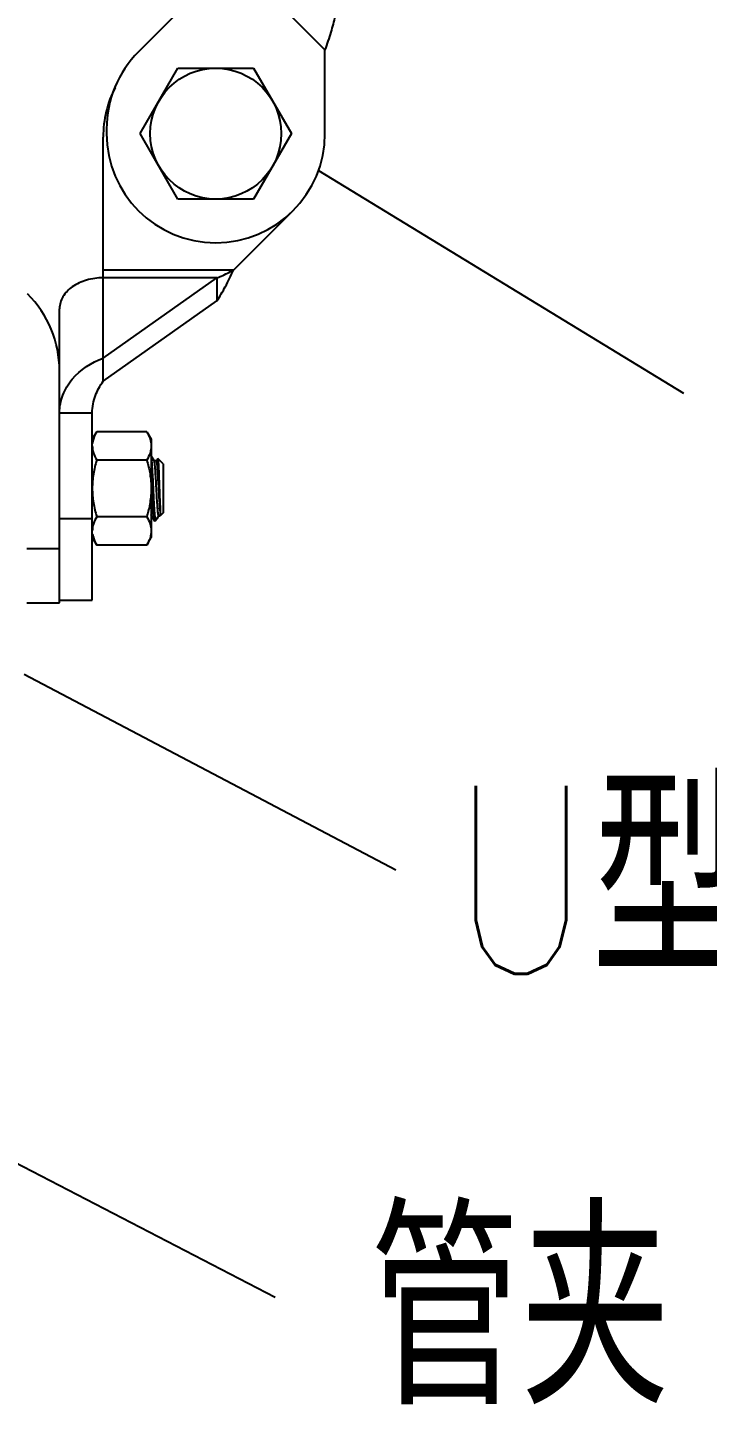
# Model space of a CAD drawing. Extents: x 1382187 to 1725648, y 860327 to 1571294.
# Drawn here: x 1532696 to 1534143, y 1209249 to 1212180 of the extents above; entities that cross this region are included whole.
import ezdxf

# ---------------------------------------------------------------- set-up
doc = ezdxf.new("R2010")
doc.units = 0
doc.header["$LTSCALE"] = 1000
doc.header["$MEASUREMENT"] = 0
doc.layers.add('W_DIM', color=4, linetype='Continuous')
doc.styles.get("Standard").update_dxf_attribs({"font": 'gbenor.shx', "bigfont": 'gbcbig.shx'})
doc.styles.add('wwp100', font='txt.shx', dxfattribs={"width": 0.7, "height": 400, "bigfont": 'hztxt.shx'})
doc.dimstyles.get("Standard").update_dxf_attribs({"dimtxt": 0.18, "dimasz": 0.18, "dimexe": 0.18, "dimexo": 0.0625, "dimgap": 0.09, "dimtad": 0, "dimtih": 1, "dimtoh": 1, "dimdec": 4, "dimzin": 0, "dimdsep": 46, "dimtxsty": 'Standard', "dimcen": 0.09, "dimadec": 0, "dimazin": 0, "dimtfac": 1, "dimtdec": 4, "dimtofl": 0, "dimtmove": 0, "dimatfit": 3, "dimfxl": 0, "dimtolj": 1, "dimtzin": 0, "dimarcsym": 0})

msp = doc.modelspace()

# ---------------------------------------------------------------- linework, layer by layer
at = {"linetype": 'Continuous'}
for p, q in [((1532932.7, 1212128.4), (1533300.4, 1212496.1)), ((1533132.9, 1212328.7), (1533329.3, 1212132.3)), ((1533329.3, 1211954), (1533329.3, 1212132.3)), ((1532936, 1211954), (1533016.5, 1212093.4)), ((1533016.5, 1212093.4), (1533177.4, 1212093.4)), ((1533177.4, 1212093.4), (1533257.9, 1211954)), ((1532857.5, 1211426.8), (1532857.5, 1211946.8)), ((1532864.6, 1211964.1), (1532864.6, 1211954)), ((1533016.5, 1211814.6), (1532936, 1211954)), ((1533257.9, 1211954), (1533177.4, 1211814.6)), ((1533177.4, 1211814.6), (1533016.5, 1211814.6)), ((1533135.1, 1211663.6), (1533261.2, 1211789.7)), ((1533135.1, 1211663.6), (1532857.5, 1211663.6)), ((1533099.4, 1211647.1), (1532857.5, 1211647.1)), ((1532857.5, 1211476), (1533099.4, 1211647.1)), ((1533099.4, 1211647.1), (1533099.4, 1211597.9)), ((1532857.5, 1211426.8), (1533099.4, 1211597.9)), ((1532764.5, 1210955), (1532764.5, 1211581.4)), ((1532764.5, 1211359.9), (1532834.2, 1211359.9)), ((1532834.2, 1210960.8), (1532834.2, 1211359.9)), ((1532834.2, 1211303.5), (1532843.6, 1211319.6)), ((1532950.3, 1211319.6), (1532843.6, 1211319.6)), ((1532950.3, 1211319.6), (1532959.7, 1211303.5)), ((1532959.7, 1211303.5), (1532959.7, 1211094.4)), ((1532966, 1211257.3), (1532959.7, 1211268.2)), ((1532973.5, 1211262.7), (1532970.6, 1211257.7)), ((1532973.5, 1211262.7), (1532973.7, 1211262.8)), ((1532985.2, 1211251.2), (1532973.7, 1211262.8)), ((1532950.3, 1211259.3), (1532843.6, 1211259.3)), ((1532970.7, 1211257.6), (1532965.7, 1211257.6)), ((1532985.2, 1211251.2), (1532985.2, 1211146.7)), ((1532978.8, 1211151.4), (1532978.8, 1211140.3)), ((1532985.2, 1211146.7), (1532978.8, 1211140.3)), ((1532764.5, 1211135.1), (1532834.2, 1211135.1)), ((1532950.3, 1211138.6), (1532843.6, 1211138.6)), ((1532959.7, 1211140.3), (1532960.5, 1211140.3)), ((1532960.2, 1211140.6), (1532960.1, 1211140.9)), ((1532960.2, 1211140.6), (1532966.7, 1211129.5)), ((1532966.9, 1211129.2), (1532966.7, 1211129.5)), ((1532967.8, 1211129.2), (1532966.9, 1211129.2)), ((1532967.8, 1211129.2), (1532967.8, 1211138.1)), ((1532971.7, 1211133.1), (1532967.8, 1211129.2)), ((1532971.7, 1211133.1), (1532972.4, 1211134)), ((1532972.4, 1211134), (1532976, 1211140.3)), ((1532975.8, 1211140.3), (1532978.8, 1211140.3)), ((1532834.2, 1211094.4), (1532843.6, 1211078.3)), ((1532950.3, 1211078.3), (1532959.7, 1211094.4)), ((1532694.8, 1211071.2), (1532764.5, 1211071.2)), ((1532950.3, 1211078.3), (1532843.6, 1211078.3)), ((1532694.8, 1210955), (1532764.5, 1210955)), ((1532764.5, 1210960.8), (1532834.2, 1210960.8))]:
    msp.add_line(p, q, dxfattribs=at)
msp.add_circle((1533097, 1211954), 139.4, dxfattribs=at)
for centre, radius, start, end in [((1533097, 1211964.1), 232.3, 135, 180), ((1533089.8, 1211946.8), 232.3, 152.9997, 180), ((1533097, 1211954), 232.3, 180, 0), ((1532532.2, 1211448.7), 232.3, 0, 45), ((1532881.2, 1211289.3), 47, 172.5984, 173.3691), ((1532964.5, 1211142.6), 4.7, 198.4953, 200.8866), ((1532881.2, 1211108.6), 47, 186.6309, 187.4031)]:
    msp.add_arc(centre, radius, start, end, dxfattribs=at)
for points, knots in [([(1533350.5, 1212204), (1533348.4, 1212192.5), (1533341.7, 1212168.4), (1533333.6, 1212144.9), (1533329.3, 1212132.3)], [0, 0, 0, 0, 0.468219, 1, 1, 1, 1]), ([(1532857.5, 1211647.1), (1532845.5, 1211647.1), (1532822.3, 1211644), (1532791.8, 1211630.3), (1532770.2, 1211608.8), (1532764.5, 1211590.1), (1532764.5, 1211581.4)], [0, 0, 0, 0, 0.287969, 0.555344, 0.790533, 1, 1, 1, 1]), ([(1533099.4, 1211647.1), (1533102.4, 1211648.2), (1533114.6, 1211653.1), (1533126.3, 1211659.1), (1533135.1, 1211663.6)], [0, 0, 0, 0, 0.244001, 1, 1, 1, 1]), ([(1533099.4, 1211597.9), (1533106.1, 1211607.5), (1533118.3, 1211629.3), (1533129.3, 1211651.7), (1533135.1, 1211663.6)], [0, 0, 0, 0, 0.468219, 1, 1, 1, 1]), ([(1532764.5, 1211359.9), (1532764.5, 1211372.7), (1532769.6, 1211398.9), (1532797.1, 1211444.3), (1532832.5, 1211467.4), (1532857.5, 1211476)], [0, 0, 0, 0, 0.244342, 0.495326, 1, 1, 1, 1]), ([(1532834.2, 1211359.9), (1532834.2, 1211372.4), (1532838.8, 1211396.5), (1532850.8, 1211417.5), (1532857.5, 1211426.8)], [0, 0, 0, 0, 0.522516, 1, 1, 1, 1]), ([(1532843.6, 1211319.6), (1532842.4, 1211317.7), (1532838.3, 1211310.1), (1532835.4, 1211301.7), (1532834.6, 1211295.4)], [0, 0, 0, 0, 0.26074, 1, 1, 1, 1]), ([(1532950.3, 1211319.6), (1532953.1, 1211314.9), (1532957.7, 1211305.3), (1532959.7, 1211294.6), (1532959.7, 1211289.5)], [0, 0, 0, 0, 0.514931, 1, 1, 1, 1]), ([(1532834.2, 1211289.5), (1532834.2, 1211284.3), (1532836.2, 1211273.7), (1532840.8, 1211264), (1532843.6, 1211259.3)], [0, 0, 0, 0, 0.485069, 1, 1, 1, 1]), ([(1532959.7, 1211289.5), (1532959.7, 1211284.3), (1532957.7, 1211273.7), (1532953.1, 1211264), (1532950.3, 1211259.3)], [0, 0, 0, 0, 0.485069, 1, 1, 1, 1]), ([(1532967.8, 1211138.1), (1532966.8, 1211148.6), (1532966, 1211166.1), (1532964.7, 1211190.9), (1532963.8, 1211212), (1532962.8, 1211231.8), (1532961.9, 1211248.4), (1532960.8, 1211260.1), (1532960.4, 1211266.3), (1532959.7, 1211268.1)], [0, 0, 0, 0, 0.242677, 0.403766, 0.571084, 0.728325, 0.86011, 0.953625, 1, 1, 1, 1]), ([(1532973.7, 1211262.8), (1532973.9, 1211262.5), (1532974, 1211261.2), (1532974.4, 1211258.8), (1532974.6, 1211255), (1532975.1, 1211247.4), (1532975.6, 1211235.4), (1532976.2, 1211218.8), (1532976.9, 1211200.4), (1532977.6, 1211177.8), (1532978.2, 1211161.4), (1532978.8, 1211151.4)], [0, 0, 0, 0, 0.009691, 0.032013, 0.066681, 0.112991, 0.236161, 0.390242, 0.560502, 0.730169, 1, 1, 1, 1]), ([(1532843.6, 1211259.3), (1532840.7, 1211249.5), (1532836, 1211229.6), (1532834.2, 1211209.1), (1532834.2, 1211198.9)], [0, 0, 0, 0, 0.500104, 1, 1, 1, 1]), ([(1532950.3, 1211259.3), (1532953.2, 1211249.5), (1532957.9, 1211229.6), (1532959.7, 1211209.1), (1532959.7, 1211198.9)], [0, 0, 0, 0, 0.500104, 1, 1, 1, 1]), ([(1532966.2, 1211130.8), (1532965.8, 1211132.7), (1532965.3, 1211137.9), (1532964.1, 1211152.7), (1532962.8, 1211177.2), (1532961.4, 1211209.1), (1532960.3, 1211231.3), (1532959.7, 1211242)], [0, 0, 0, 0, 0.052851, 0.14115, 0.400167, 0.712507, 1, 1, 1, 1]), ([(1532966.3, 1211256.5), (1532966.2, 1211256.7), (1532966.1, 1211257), (1532966, 1211257.2), (1532966, 1211257.3)], [0, 0, 0, 0, 0.571751, 1, 1, 1, 1]), ([(1532975.8, 1211140.3), (1532975.4, 1211140.3), (1532975, 1211142.2), (1532974.5, 1211144.6), (1532974, 1211149.7), (1532973.4, 1211156), (1532972.8, 1211163.9), (1532972, 1211176.5), (1532971, 1211193.6), (1532969.9, 1211214.1), (1532968.9, 1211232.5), (1532967.7, 1211246.4), (1532967, 1211254), (1532966.3, 1211256.5)], [0, 0, 0, 0, 0.00993, 0.035692, 0.077147, 0.133012, 0.201431, 0.280113, 0.457397, 0.641103, 0.8066, 0.931746, 1, 1, 1, 1]), ([(1532978.8, 1211151.4), (1532977.9, 1211161.2), (1532977, 1211177), (1532975.8, 1211198.9), (1532974.8, 1211216.4), (1532974, 1211230.3), (1532973.3, 1211240.1), (1532972.8, 1211246), (1532972.3, 1211250.7), (1532971.8, 1211254.4), (1532971.4, 1211256.3), (1532971, 1211257.6), (1532970.7, 1211257.6)], [0, 0, 0, 0, 0.275467, 0.445769, 0.616141, 0.769932, 0.835819, 0.892144, 0.937558, 0.970974, 0.991706, 1, 1, 1, 1]), ([(1532834.2, 1211198.9), (1532834.2, 1211188.7), (1532836, 1211168.3), (1532840.7, 1211148.4), (1532843.6, 1211138.6)], [0, 0, 0, 0, 0.499896, 1, 1, 1, 1]), ([(1532959.7, 1211198.9), (1532959.7, 1211188.7), (1532957.9, 1211168.3), (1532953.2, 1211148.4), (1532950.3, 1211138.6)], [0, 0, 0, 0, 0.499896, 1, 1, 1, 1]), ([(1532843.6, 1211138.6), (1532840.8, 1211133.9), (1532836.2, 1211124.2), (1532834.2, 1211113.6), (1532834.2, 1211108.4)], [0, 0, 0, 0, 0.514931, 1, 1, 1, 1]), ([(1532950.3, 1211138.6), (1532953.1, 1211133.9), (1532957.7, 1211124.2), (1532959.7, 1211113.6), (1532959.7, 1211108.4)], [0, 0, 0, 0, 0.514931, 1, 1, 1, 1]), ([(1532967.8, 1211138.1), (1532968.1, 1211137.1), (1532968.6, 1211135.5), (1532969.4, 1211133.6), (1532970.6, 1211132.5), (1532971.4, 1211132.9), (1532971.7, 1211133.1)], [0, 0, 0, 0, 0.409984, 0.688664, 0.852512, 1, 1, 1, 1]), ([(1532834.6, 1211102.5), (1532834.9, 1211100.4), (1532836.6, 1211091.9), (1532840.3, 1211083.9), (1532843.6, 1211078.3)], [0, 0, 0, 0, 0.241319, 1, 1, 1, 1]), ([(1532959.7, 1211108.4), (1532959.7, 1211103.3), (1532957.7, 1211092.6), (1532953.1, 1211083), (1532950.3, 1211078.3)], [0, 0, 0, 0, 0.485069, 1, 1, 1, 1])]:
    msp.add_open_spline(points, degree=3, knots=knots, dxfattribs=at)
for points in [[(1532960, 1211141.1), (1532959.9, 1211141.5), (1532959.8, 1211141.9), (1532959.7, 1211142.4)], [(1532966.7, 1211129.5), (1532966.4, 1211129.9), (1532966.3, 1211130.3), (1532966.2, 1211130.8)]]:
    msp.add_open_spline(points, degree=3, dxfattribs=at)

# ---------------------------------------------------------------- texts
at = {"layer": 'W_DIM', "color": 7, "style": 'wwp100', "width": 0.8}
for s, p in [('U型管吊架', (1533595.6, 1210165.8)), ('管夹', (1533424.7, 1209249.5))]:
    msp.add_text(s, height=400, dxfattribs=at).set_placement(p)

# ---------------------------------------------------------------- leaders
for points in [[(1533315.6, 1211875.5), (1534092.4, 1211401.8)], [(1532689, 1210803.8), (1533480.5, 1210387.1)], [(1532483.5, 1209861.1), (1533223.5, 1209477.7)]]:
    msp.add_leader(points, dimstyle='Standard', override={"dimgap": 20, "dimtad": 0})

doc.saveas('drawing.dxf')
